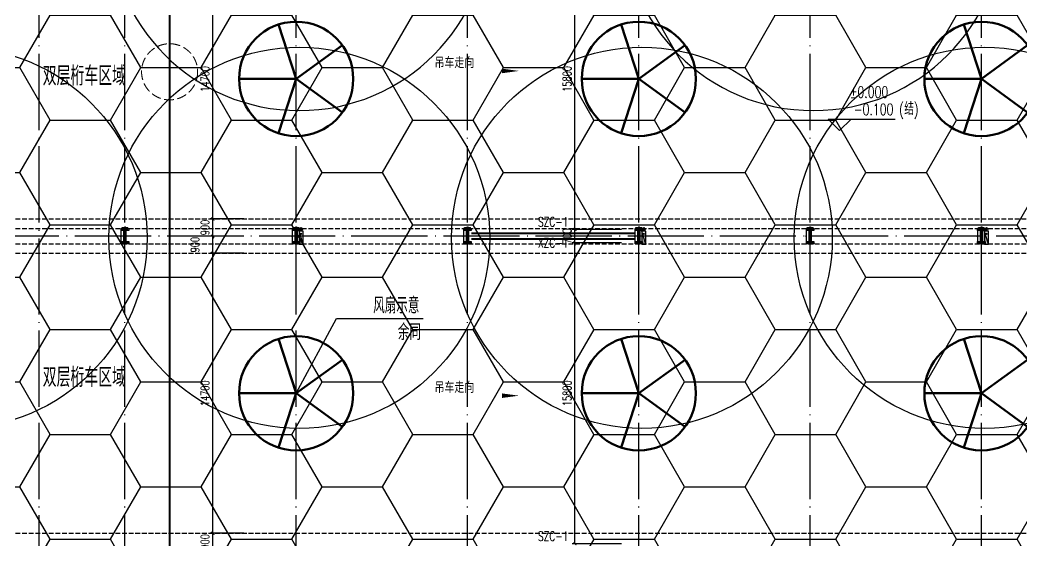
# Model space of a CAD drawing. Extents: x -821772 to -21949, y 506164 to 1049594.
# Drawn here: x -206361 to -153727, y 657070 to 684409 of the extents above; entities that cross this region are included whole.
import ezdxf
from ezdxf.enums import TextEntityAlignment as Align
from ezdxf.xclip import XClip

# ---------------------------------------------------------------- set-up
doc = ezdxf.new("R2010")
doc.units = 0
doc.header["$LTSCALE"] = 1000
doc.header["$MEASUREMENT"] = 0
doc.header["$XCLIPFRAME"] = 2
for name, pattern in [('10平面20250807_t3$0$CENTER', [2, 1.25, -0.25, 0.25, -0.25]), ('10平面20250807_t3$0$DASH', [0.35, 0.25, -0.1]), ('10平面20250807_t3$0$DOTE', [2.42, 2, -0.2, 0.02, -0.2]), ('ACAD_ISO04W100', [30.5, 24, -3, 0.5, -3]), ('DASH', [0.35, 0.25, -0.1])]:
    doc.linetypes.add(name, pattern=pattern)
doc.layers.get('Defpoints').update_dxf_attribs({"color": 210})
for name, color, linetype in [('10平面20250807_t3$0$A-AXIS-DOTE', 8, '10平面20250807_t3$0$DOTE'), ('10平面20250807_t3$0$A-AXIS-DP', 8, 'Continuous'), ('10平面20250807_t3$0$A-HATCH-2', 8, 'Continuous'), ('10平面20250807_t3$0$A-LIN-V', 8, 'Continuous'), ('10平面20250807_t3$0$A-WINDOW', 8, 'Continuous'), ('10平面20250807_t3$0$AS-COLN', 8, 'Continuous'), ('10平面20250807_t3$0$AS-WALL', 8, 'Continuous'), ('10平面20250807_t3$0$DIM_SYMB', 8, 'Continuous'), ('10平面20250807_t3$0$PUB_TEXT', 8, 'Continuous'), ('10平面20250807_t3$0$SB_ZF消火栓', 10, 'Continuous'), ('10平面20250807_t3$0$建-标高', 8, 'Continuous'), ('10平面20250807_t3$0$建-箭头', 8, 'Continuous'), ('PUB_HATCH', 8, 'Continuous')]:
    doc.layers.add(name, color=color, linetype=linetype)
for name, color, linetype, lineweight in [('10平面20250807_t3$0$LG-ZF消防', 1, 'Continuous', 60), ('10平面20250807_t3$0$THIN', 8, 'Continuous', 0), ('10平面20250807_t3$0$柱间支撑', 8, '10平面20250807_t3$0$CENTER', 0), ('s疏散距离', 1, 'ACAD_ISO04W100', 18)]:
    doc.layers.add(name, color=color, linetype=linetype, lineweight=lineweight)
doc.styles.add('10平面20250807_t3$0$_TCH_DIM', font='SIMPLEX', dxfattribs={"bigfont": 'GBCBIG'})
doc.styles.add('10平面20250807_t3$0$_TCH_DIM_T3', font='SIMPLEX', dxfattribs={"width": 0.705882, "bigfont": 'GBCBIG'})
doc.styles.add('10平面20250807_t3$0$A-STANDARD', font='SIMPLEX', dxfattribs={"bigfont": 'GBCBIG'})
doc.styles.add('10平面20250807_t3$0$Standard', font='gbenor.shx', dxfattribs={"bigfont": 'gbcbig.shx'})
doc.styles.add('10平面20250807_t3$0$TSSD_Rein', font='tj-romans1.shx', dxfattribs={"width": 0.7, "bigfont": 'tj-hztxt.shx'})
doc.dimstyles.new('10平面20250807_t3$0$_TCH_ARCH&&10', dxfattribs={"dimtxt": 29.75, "dimasz": 10, "dimexe": 10, "dimexo": 10, "dimgap": 12.625, "dimtad": 1, "dimdec": 0, "dimzin": 0, "dimdsep": 46, "dimtxsty": '10平面20250807_t3$0$_TCH_DIM_T3', "dimblk": '10平面20250807_t3$0$_ArchTick', "dimcen": 0.09, "dimclrt": 7, "dimazin": 2, "dimtfac": 1, "dimtdec": 0, "dimtix": 1, "dimtmove": 2, "dimatfit": 3, "dimfxl": 0, "dimtolj": 1, "dimtzin": 0, "dimarcsym": 0})
doc.dimstyles.new('10平面20250807_t3$0$_TCH_ARCH&&150', dxfattribs={"dimtxt": 446.25, "dimasz": 150, "dimexe": 150, "dimexo": 150, "dimgap": 189.375, "dimtad": 1, "dimdec": 0, "dimzin": 0, "dimdsep": 46, "dimtxsty": '10平面20250807_t3$0$_TCH_DIM_T3', "dimblk": '10平面20250807_t3$0$_ArchTick', "dimcen": 0.09, "dimclrt": 7, "dimazin": 2, "dimtfac": 1, "dimtdec": 0, "dimtix": 1, "dimtmove": 2, "dimatfit": 3, "dimfxl": 0, "dimtolj": 1, "dimtzin": 0, "dimarcsym": 0})

# ---------------------------------------------------------------- blocks, each defined once
blk = doc.blocks.new('10平面20250807_t3$0$dote')
at = {"layer": '10平面20250807_t3$0$A-AXIS-DOTE', "ltscale": 2}
for p, q in [((15382.2, -169748.9), (15382.2, -75950)), ((19882.2, -169748.9), (19882.2, -75950)), ((28882.2, -169748.9), (28882.2, -75950)), ((37882.2, -169748.9), (37882.2, -75950)), ((46882.2, -169748.9), (46882.2, -75950)), ((55882.2, -169748.9), (55882.2, -75950)), ((64882.2, -169748.9), (64882.2, -75950)), ((98696.4, -131750), (-75513.6, -131750))]:
    blk.add_line(p, q, dxfattribs=at)
blk = doc.blocks.new('10平面20250807_t3$0$_ArchTick')
at = {"color": 0, "linetype": 'ByBlock', "const_width": 0.4}
blk.add_lwpolyline([(-0.5, -0.5), (0.5, 0.5)], dxfattribs=at)
blk = doc.blocks.new('*D10488')
at = {"layer": '10平面20250807_t3$0$A-AXIS-DP', "color": 0, "lineweight": -2}
for p, q in [((-195790, 766880), (-195790, 766929)), ((-195790, 766919), (-195490, 766919)), ((-195490, 766880), (-195490, 766929))]:
    blk.add_line(p, q, dxfattribs=at)
at = {"layer": 'Defpoints', "color": 0}
for p in [(-195490, 766919), (-195790, 766870), (-195490, 766870)]:
    blk.add_point(p, dxfattribs=at)
at = {"layer": '10平面20250807_t3$0$A-AXIS-DP', "color": 0, "lineweight": -2, "xscale": 10, "yscale": 10, "zscale": 10, "rotation": 180}
blk.add_blockref('10平面20250807_t3$0$_ArchTick', (-195790, 766919), dxfattribs=at)
at = {"layer": '10平面20250807_t3$0$A-AXIS-DP', "color": 0, "lineweight": -2, "xscale": 10, "yscale": 10, "zscale": 10}
blk.add_blockref('10平面20250807_t3$0$_ArchTick', (-195490, 766919), dxfattribs=at)
at = {"layer": '10平面20250807_t3$0$A-AXIS-DP', "color": 7, "insert": (-195640, 766946), "char_height": 29.8, "attachment_point": 5, "style": '10平面20250807_t3$0$_TCH_DIM_T3'}
blk.add_mtext('\\A1;300', dxfattribs=at)
blk = doc.blocks.new('*D10489')
at = {"layer": '10平面20250807_t3$0$A-AXIS-DP', "color": 0, "lineweight": -2}
for p, q in [((-195800, 766820), (-195841, 766820)), ((-195831, 766120), (-195831, 766820)), ((-195800, 766120), (-195841, 766120))]:
    blk.add_line(p, q, dxfattribs=at)
at = {"layer": 'Defpoints', "color": 0}
for p in [(-195831, 766820), (-195790, 766820), (-195790, 766120)]:
    blk.add_point(p, dxfattribs=at)
at = {"layer": '10平面20250807_t3$0$A-AXIS-DP', "color": 0, "lineweight": -2, "xscale": 10, "yscale": 10, "zscale": 10}
for p, rotation in [((-195831, 766820), 90), ((-195831, 766120), 270)]:
    blk.add_blockref('10平面20250807_t3$0$_ArchTick', p, dxfattribs=dict(at, rotation=rotation))
at = {"layer": '10平面20250807_t3$0$A-AXIS-DP', "color": 7, "insert": (-195859, 766470), "char_height": 29.8, "attachment_point": 5, "rotation": 90, "style": '10平面20250807_t3$0$_TCH_DIM_T3'}
blk.add_mtext('\\A1;700', dxfattribs=at)
blk = doc.blocks.new('*D10525')
at = {"layer": '10平面20250807_t3$0$A-WINDOW', "color": 0, "lineweight": -2}
for p, q in [((-174760, 689220), (-177359, 689220)), ((-177209, 673420), (-177209, 689220)), ((-174760, 673420), (-177359, 673420))]:
    blk.add_line(p, q, dxfattribs=at)
at = {"layer": 'Defpoints', "color": 0}
for p in [(-177209, 689220), (-174610, 689220), (-174610, 673420)]:
    blk.add_point(p, dxfattribs=at)
at = {"layer": '10平面20250807_t3$0$A-WINDOW', "color": 0, "lineweight": -2, "xscale": 150, "yscale": 150, "zscale": 150}
for p, rotation in [((-177209, 689220), 90), ((-177209, 673420), 270)]:
    blk.add_blockref('10平面20250807_t3$0$_ArchTick', p, dxfattribs=dict(at, rotation=rotation))
at = {"layer": '10平面20250807_t3$0$A-WINDOW', "color": 7, "insert": (-177621, 681320), "char_height": 446.2, "attachment_point": 5, "rotation": 90, "style": '10平面20250807_t3$0$_TCH_DIM_T3'}
blk.add_mtext('\\A1;15800', dxfattribs=at)
blk = doc.blocks.new('*D10526')
at = {"layer": '10平面20250807_t3$0$A-WINDOW', "color": 0, "lineweight": -2}
for p, q in [((-174760, 673420), (-177359, 673420)), ((-177209, 673420), (-177209, 673570)), ((-177209, 672720), (-177209, 673420)), ((-174760, 672720), (-177359, 672720)), ((-177209, 672720), (-177209, 672570))]:
    blk.add_line(p, q, dxfattribs=at)
at = {"layer": 'Defpoints', "color": 0}
for p in [(-177209, 673420), (-174610, 673420), (-174610, 672720)]:
    blk.add_point(p, dxfattribs=at)
at = {"layer": '10平面20250807_t3$0$A-WINDOW', "color": 0, "lineweight": -2, "xscale": 150, "yscale": 150, "zscale": 150}
for p, rotation in [((-177209, 673420), 270), ((-177209, 672720), 90)]:
    blk.add_blockref('10平面20250807_t3$0$_ArchTick', p, dxfattribs=dict(at, rotation=rotation))
at = {"layer": '10平面20250807_t3$0$A-WINDOW', "color": 7, "insert": (-177621, 673070), "char_height": 446.2, "attachment_point": 5, "rotation": 90, "style": '10平面20250807_t3$0$_TCH_DIM_T3'}
blk.add_mtext('\\A1;700', dxfattribs=at)
blk = doc.blocks.new('*D10527')
at = {"layer": '10平面20250807_t3$0$A-WINDOW', "color": 0, "lineweight": -2}
for p, q in [((-174760, 672720), (-177359, 672720)), ((-177209, 656920), (-177209, 672720)), ((-174760, 656920), (-177359, 656920))]:
    blk.add_line(p, q, dxfattribs=at)
at = {"layer": 'Defpoints', "color": 0}
for p in [(-177209, 672720), (-174610, 672720), (-174610, 656920)]:
    blk.add_point(p, dxfattribs=at)
at = {"layer": '10平面20250807_t3$0$A-WINDOW', "color": 0, "lineweight": -2, "xscale": 150, "yscale": 150, "zscale": 150}
for p, rotation in [((-177209, 672720), 90), ((-177209, 656920), 270)]:
    blk.add_blockref('10平面20250807_t3$0$_ArchTick', p, dxfattribs=dict(at, rotation=rotation))
at = {"layer": '10平面20250807_t3$0$A-WINDOW', "color": 7, "insert": (-177621, 664820), "char_height": 446.2, "attachment_point": 5, "rotation": 90, "style": '10平面20250807_t3$0$_TCH_DIM_T3'}
blk.add_mtext('\\A1;15800', dxfattribs=at)
blk = doc.blocks.new('*D10537')
at = {"layer": '10平面20250807_t3$0$A-WINDOW', "color": 0, "lineweight": -2}
for p, q in [((-194600, 688670), (-196381, 688670)), ((-196231, 673970), (-196231, 688670)), ((-194600, 673970), (-196381, 673970))]:
    blk.add_line(p, q, dxfattribs=at)
at = {"layer": 'Defpoints', "color": 0}
for p in [(-196231, 688670), (-194450, 688670), (-194450, 673970)]:
    blk.add_point(p, dxfattribs=at)
at = {"layer": '10平面20250807_t3$0$A-WINDOW', "color": 0, "lineweight": -2, "xscale": 150, "yscale": 150, "zscale": 150}
for p, rotation in [((-196231, 688670), 90), ((-196231, 673970), 270)]:
    blk.add_blockref('10平面20250807_t3$0$_ArchTick', p, dxfattribs=dict(at, rotation=rotation))
at = {"layer": '10平面20250807_t3$0$A-WINDOW', "color": 7, "insert": (-196644, 681320), "char_height": 446.2, "attachment_point": 5, "rotation": 90, "style": '10平面20250807_t3$0$_TCH_DIM_T3'}
blk.add_mtext('\\A1;14700', dxfattribs=at)
blk = doc.blocks.new('*D10538')
at = {"layer": '10平面20250807_t3$0$A-WINDOW', "color": 0, "lineweight": -2}
for p, q in [((-194600, 673970), (-196381, 673970)), ((-196231, 673970), (-196231, 674120)), ((-196231, 673070), (-196231, 673970)), ((-194600, 673070), (-196381, 673070)), ((-196231, 673070), (-196231, 672920))]:
    blk.add_line(p, q, dxfattribs=at)
at = {"layer": 'Defpoints', "color": 0}
for p in [(-196231, 673970), (-194450, 673970), (-194450, 673070)]:
    blk.add_point(p, dxfattribs=at)
at = {"layer": '10平面20250807_t3$0$A-WINDOW', "color": 0, "lineweight": -2, "xscale": 150, "yscale": 150, "zscale": 150}
for p, rotation in [((-196231, 673970), 270), ((-196231, 673070), 90)]:
    blk.add_blockref('10平面20250807_t3$0$_ArchTick', p, dxfattribs=dict(at, rotation=rotation))
at = {"layer": '10平面20250807_t3$0$A-WINDOW', "color": 7, "insert": (-196644, 673520), "char_height": 446.2, "attachment_point": 5, "rotation": 90, "style": '10平面20250807_t3$0$_TCH_DIM_T3'}
blk.add_mtext('\\A1;900', dxfattribs=at)
blk = doc.blocks.new('*D10539')
at = {"layer": '10平面20250807_t3$0$A-WINDOW', "color": 0, "lineweight": -2}
for p, q in [((-194600, 673070), (-196381, 673070)), ((-196231, 672170), (-196231, 673070)), ((-194600, 672170), (-196381, 672170))]:
    blk.add_line(p, q, dxfattribs=at)
at = {"layer": 'Defpoints', "color": 0}
for p in [(-196231, 673070), (-194450, 673070), (-194450, 672170)]:
    blk.add_point(p, dxfattribs=at)
at = {"layer": '10平面20250807_t3$0$A-WINDOW', "color": 0, "lineweight": -2, "xscale": 150, "yscale": 150, "zscale": 150}
for p, rotation in [((-196231, 673070), 90), ((-196231, 672170), 270)]:
    blk.add_blockref('10平面20250807_t3$0$_ArchTick', p, dxfattribs=dict(at, rotation=rotation))
at = {"layer": '10平面20250807_t3$0$A-WINDOW', "color": 7, "insert": (-197169, 672620), "char_height": 446.2, "attachment_point": 5, "rotation": 90, "style": '10平面20250807_t3$0$_TCH_DIM_T3'}
blk.add_mtext('\\A1;900', dxfattribs=at)
blk = doc.blocks.new('*D10540')
at = {"layer": '10平面20250807_t3$0$A-WINDOW', "color": 0, "lineweight": -2}
for p, q in [((-194600, 672170), (-196381, 672170)), ((-196231, 657470), (-196231, 672170)), ((-194600, 657470), (-196381, 657470))]:
    blk.add_line(p, q, dxfattribs=at)
at = {"layer": 'Defpoints', "color": 0}
for p in [(-196231, 672170), (-194450, 672170), (-194450, 657470)]:
    blk.add_point(p, dxfattribs=at)
at = {"layer": '10平面20250807_t3$0$A-WINDOW', "color": 0, "lineweight": -2, "xscale": 150, "yscale": 150, "zscale": 150}
for p, rotation in [((-196231, 672170), 90), ((-196231, 657470), 270)]:
    blk.add_blockref('10平面20250807_t3$0$_ArchTick', p, dxfattribs=dict(at, rotation=rotation))
at = {"layer": '10平面20250807_t3$0$A-WINDOW', "color": 7, "insert": (-196644, 664820), "char_height": 446.2, "attachment_point": 5, "rotation": 90, "style": '10平面20250807_t3$0$_TCH_DIM_T3'}
blk.add_mtext('\\A1;14700', dxfattribs=at)
blk = doc.blocks.new('*D10541')
at = {"layer": '10平面20250807_t3$0$A-WINDOW', "color": 0, "lineweight": -2}
for p, q in [((-194600, 657470), (-196381, 657470)), ((-196231, 657470), (-196231, 657620)), ((-196231, 656570), (-196231, 657470)), ((-194600, 656570), (-196381, 656570)), ((-196231, 656570), (-196231, 656420))]:
    blk.add_line(p, q, dxfattribs=at)
at = {"layer": 'Defpoints', "color": 0}
for p in [(-196231, 657470), (-194450, 657470), (-194450, 656570)]:
    blk.add_point(p, dxfattribs=at)
at = {"layer": '10平面20250807_t3$0$A-WINDOW', "color": 0, "lineweight": -2, "xscale": 150, "yscale": 150, "zscale": 150}
for p, rotation in [((-196231, 657470), 270), ((-196231, 656570), 90)]:
    blk.add_blockref('10平面20250807_t3$0$_ArchTick', p, dxfattribs=dict(at, rotation=rotation))
at = {"layer": '10平面20250807_t3$0$A-WINDOW', "color": 7, "insert": (-196644, 657020), "char_height": 446.2, "attachment_point": 5, "rotation": 90, "style": '10平面20250807_t3$0$_TCH_DIM_T3'}
blk.add_mtext('\\A1;900', dxfattribs=at)
blk = doc.blocks.new('10平面20250807_t3$0$w4324324')
at = {"layer": '10平面20250807_t3$0$A-HATCH-2', "lineweight": 60}
for q in [(-1694760, 686605), (-1697614, 684532), (-1691907, 684532), (-1696524, 681178), (-1692997, 681178)]:
    blk.add_line((-1694760, 683605), q, dxfattribs=at)
blk.add_circle((-1694760, 683605), 3000, dxfattribs=at)
blk = doc.blocks.new('10平面20250807_t3$0$ner546')
at = {"layer": '10平面20250807_t3$0$A-LIN-V'}
for p in [(581780, -10744), (598280, -10744), (581780, -28744), (598280, -28744), (581780, -46744), (598280, -46744)]:
    blk.add_blockref('10平面20250807_t3$0$w4324324', p, dxfattribs=at)
blk = doc.blocks.new('10平面20250807_t3$0$23124232432')
at = {"layer": '10平面20250807_t3$0$柱间支撑', "const_width": 100}
for points in [[(-174054, 673220), (-182654, 673220)], [(-174054, 672920), (-182654, 672920)]]:
    blk.add_lwpolyline(points, dxfattribs=at)
at = {"layer": '10平面20250807_t3$0$THIN', "style": '10平面20250807_t3$0$TSSD_Rein', "width": 0.7}
for s, p in [('SZC-1', (-178354, 673420)), ('XZC-1', (-178354, 672316)), ('SZC-1', (-178354, 656920))]:
    blk.add_text(s, height=500, dxfattribs=at).set_placement(p, align=Align.BOTTOM_CENTER)
blk = doc.blocks.new('10平面20250807_t3$0$A$C5D961328')
at = {"layer": '10平面20250807_t3$0$SB_ZF消火栓'}
blk.add_hatch(color=256, dxfattribs=at).paths.add_polyline_path([(0, 40), (700, 40), (700, 240)])
at = {"layer": '10平面20250807_t3$0$A-LIN-V', "ltscale": 500}
blk.add_circle((350, 40), 10001, dxfattribs=at)
at = {"layer": '10平面20250807_t3$0$SB_ZF消火栓'}
for p, q in [((700, 240), (0, 240)), ((0, 240), (0, 40)), ((700, 240), (0, 40)), ((0, 40), (700, 40)), ((700, 240), (700, 40))]:
    blk.add_line(p, q, dxfattribs=at)
at = {"layer": '10平面20250807_t3$0$SB_ZF消火栓', "color": 1}
blk.add_circle((140, 140), 32.5, dxfattribs=at)
blk = doc.blocks.new('10平面20250807_t3$0$43242343')
at = {"layer": '10平面20250807_t3$0$LG-ZF消防', "linetype": 'Continuous'}
for centre in [(-191590, 673430), (-173590, 673430), (-155590, 673430)]:
    blk.add_circle(centre, 50, dxfattribs=at)
blk = doc.blocks.new('10平面20250807_t3$0$234243242332')
at = {"layer": '10平面20250807_t3$0$LG-ZF消防', "linetype": 'Continuous'}
blk.add_blockref('10平面20250807_t3$0$43242343', (0, 0), dxfattribs=at)
at = {"layer": '10平面20250807_t3$0$SB_ZF消火栓', "xscale": -1, "rotation": 270}
for p in [(-191730, 689310), (-164730, 689310)]:
    blk.add_blockref('10平面20250807_t3$0$A$C5D961328', p, dxfattribs=at)
at = {"layer": '10平面20250807_t3$0$SB_ZF消火栓', "rotation": 270}
for p in [(-209730, 673330), (-191730, 673330), (-173730, 673330), (-155730, 673330)]:
    blk.add_blockref('10平面20250807_t3$0$A$C5D961328', p, dxfattribs=at)
blk = doc.blocks.new('10平面20250807_t3$0$nt66')
at = {"layer": '10平面20250807_t3$0$A-HATCH-2'}
blk.add_lwpolyline([(-195840, 766870), (-195440, 766870), (-195440, 766758), (-195586, 766758), (-195586, 766182), (-195440, 766182), (-195440, 766070), (-195840, 766070), (-195840, 766182), (-195694, 766182), (-195694, 766758), (-195840, 766758)], close=True, dxfattribs=at)
at = {"layer": '10平面20250807_t3$0$AS-COLN'}
blk.add_lwpolyline([(-195790, 766820), (-195490, 766820), (-195490, 766808), (-195636, 766808), (-195636, 766132), (-195490, 766132), (-195490, 766120), (-195790, 766120), (-195790, 766132), (-195644, 766132), (-195644, 766808), (-195790, 766808)], close=True, dxfattribs=at)
at = {"layer": '10平面20250807_t3$0$A-AXIS-DP'}
for p1, p2, distance, picture, middle in [((-195790, 766870), (-195490, 766870), 48.8, '*D10488', (-195640, 766946.2)), ((-195790, 766120), (-195790, 766820), 41.2, '*D10489', (-195858.7, 766470))]:
    dim = blk.add_aligned_dim(p1=p1, p2=p2, distance=distance, dimstyle='10平面20250807_t3$0$_TCH_ARCH&&10', dxfattribs=at)
    dim.commit()
    dim.dimension.update_dxf_attribs({"geometry": picture, "text_midpoint": middle})
blk = doc.blocks.new('10平面20250807_t3$0$33333')
for p in [(-5214, -93400), (3786, -93400), (12786, -93400), (21786, -93400), (30786, -93400), (39786, -93400)]:
    blk.add_blockref('10平面20250807_t3$0$nt66', p)
blk = doc.blocks.new('10平面20250807_t3$0$w42343')
at = {"layer": '10平面20250807_t3$0$A-HATCH-2', "linetype": '10平面20250807_t3$0$DASH'}
for p, q in [((-263654.2, 673970), (-128354.2, 673970)), ((-263654.2, 673470), (-128354.2, 673470)), ((-263654.2, 672670), (-128354.2, 672670)), ((-263654.2, 672170), (-128354.2, 672170)), ((-263654.2, 657470), (-128354.2, 657470))]:
    blk.add_line(p, q, dxfattribs=at)
at = {"layer": '10平面20250807_t3$0$A-WINDOW'}
for p1, p2, distance, picture, middle in [((-174610, 673420), (-174610, 689220), 2598.8, '*D10525', (-177621.3, 681320)), ((-194450, 673970), (-194450, 688670), 1781.3, '*D10537', (-196643.7, 681320)), ((-194450, 673070), (-194450, 673970), 1781.3, '*D10538', (-196643.7, 673520)), ((-174610, 672720), (-174610, 673420), 2598.8, '*D10526', (-177621.3, 673070)), ((-174610, 656920), (-174610, 672720), 2598.8, '*D10527', (-177621.3, 664820)), ((-194450, 657470), (-194450, 672170), 1781.3, '*D10540', (-196643.7, 664820)), ((-194450, 656570), (-194450, 657470), 1781.3, '*D10541', (-196643.7, 657020))]:
    dim = blk.add_aligned_dim(p1=p1, p2=p2, distance=distance, dimstyle='10平面20250807_t3$0$_TCH_ARCH&&150', dxfattribs=at)
    dim.commit()
    dim.dimension.update_dxf_attribs({"geometry": picture, "text_midpoint": middle})
dim = blk.add_linear_dim(base=(-196231.2, 673070), p1=(-194450, 672170), p2=(-194450, 673070), angle=90, dimstyle='10平面20250807_t3$0$_TCH_ARCH&&150', dxfattribs=at)
dim.commit()
dim.dimension.update_dxf_attribs({"geometry": '*D10539', "text_midpoint": (-197168.7, 672620), "dimtype": 129})
blk = doc.blocks.new('10平面20250807_t3')
at = {"layer": '10平面20250807_t3$0$DIM_SYMB'}
for p, q in [((-191854.2, 664820), (-189734.2, 668750)), ((-189734.2, 668750), (-185184.2, 668750))]:
    blk.add_line(p, q, dxfattribs=at)
at = {"layer": '10平面20250807_t3$0$DIM_SYMB', "const_width": 100}
blk.add_lwpolyline([(-191877.9, 664776, 1), (-191830.4, 664864, 1)], format="xyb", close=True, dxfattribs=at)
at = {"layer": '10平面20250807_t3$0$建-标高'}
for p, q in [((-163306.4, 678610), (-163906.4, 679210)), ((-163906.4, 679210), (-160386.4, 679210)), ((-163306.4, 678610), (-162706.4, 679210))]:
    blk.add_line(p, q, dxfattribs=at)
at = {"layer": '10平面20250807_t3$0$建-箭头'}
for points in [[(-187046.4, 681738.9, 0, 0, 0), (-180146.4, 681738.9, 0, 240, 0), (-181046.4, 681738.9, 0, 0, 0)], [(-187046.4, 664693.9, 0, 0, 0), (-180146.4, 664693.9, 0, 240, 0), (-181046.4, 664693.9, 0, 0, 0)]]:
    blk.add_lwpolyline(points, format="xyseb", dxfattribs=at)
at = {"layer": '10平面20250807_t3$0$A-LIN-V', "rotation": 90.00000000000001}
blk.add_blockref('10平面20250807_t3$0$ner546', (481006.5, 1777800), dxfattribs=at)
at = {"layer": '10平面20250807_t3$0$A-WINDOW'}
for name in ['10平面20250807_t3$0$33333', '10平面20250807_t3$0$w42343']:
    blk.add_blockref(name, (0, 0), dxfattribs=at)
at = {"layer": '10平面20250807_t3$0$AS-WALL'}
blk.add_blockref('10平面20250807_t3$0$dote', (-220736.4, 804820), dxfattribs=at)
at = {"layer": '10平面20250807_t3$0$SB_ZF消火栓', "linetype": 'Continuous'}
blk.add_blockref('10平面20250807_t3$0$234243242332', (0, 0), dxfattribs=at)
at = {"layer": '10平面20250807_t3$0$柱间支撑'}
blk.add_blockref('10平面20250807_t3$0$23124232432', (0, 0), dxfattribs=at)
at = {"layer": '10平面20250807_t3$0$PUB_TEXT'}
for s, height, style, p in [('吊车走向', 578.72, '10平面20250807_t3$0$A-STANDARD', (-184584, 681885.8)), ('双层桁车区域', 1012.77, '10平面20250807_t3$0$Standard', (-205169.3, 680973.1)), ('结', 675.2, '10平面20250807_t3$0$A-STANDARD', (-159906.4, 679420)), ('风扇示意', 843.97, '10平面20250807_t3$0$_TCH_DIM', (-187811, 669012.5)), ('余同', 843.97, '10平面20250807_t3$0$_TCH_DIM', (-186517.2, 667612.5)), ('双层桁车区域', 1012.77, '10平面20250807_t3$0$Standard', (-205169.3, 665153.1)), ('吊车走向', 578.72, '10平面20250807_t3$0$A-STANDARD', (-184584, 664840.8))]:
    blk.add_text(s, height=height, dxfattribs=dict(at, style=style)).set_placement(p)
at = {"layer": '10平面20250807_t3$0$PUB_TEXT', "style": '10平面20250807_t3$0$A-STANDARD', "width": 0.705882}
for s, p in [('%%P0.000', (-162766.4, 680330)), ('(', (-160186.4, 679420)), (')', (-159414.9, 679420)), ('-0.100', (-162566.4, 679420))]:
    blk.add_text(s, height=595, dxfattribs=at).set_placement(p)

msp = doc.modelspace()

# ---------------------------------------------------------------- block references
at = {"ltscale": 100}
ref = msp.add_blockref('10平面20250807_t3', (0, 0), dxfattribs=at)
XClip(ref).set_block_clipping_path([(-386212.6353242097, 506163.79756496), (-21948.7593967821, 884998.2285294847)])

# ---------------------------------------------------------------- next in the draw order: hatches: boundary and pattern name
at = {"layer": 'PUB_HATCH', "ltscale": 5000}
h = msp.add_hatch(dxfattribs=at)
h.set_pattern_fill('HONEY', color=8, scale=2000)
h.set_pattern_definition([(0, (0, 0), (4762.5, 2749.63), [3175, -6350]), (120, (0, 0), (-4762.499, 2749.631), [3175, -6350]), (60, (0, 0), (0.0006, 5499.261), [-6350, 3175])])
h.paths.add_polyline_path([(-198854.2, 639470), (-198854.2, 639970), (-200254.2, 639970), (-200254.2, 639470), (-252854.2, 639470), (-252854.2, 639970), (-254254.2, 639970), (-254254.2, 639470), (-286054.2, 639470), (-286054.2, 657033.3), (-264595.3, 723170), (-254254.2, 723170), (-254254.2, 722670), (-252854.2, 722670), (-252854.2, 723170), (-200254.2, 723170), (-200254.2, 722670), (-198854.2, 722670), (-198854.2, 723170), (-146254.2, 723170), (-146254.2, 722670), (-144854.2, 722670), (-144854.2, 723170), (-128054.2, 723170), (-128054.2, 639470), (-144854.2, 639470), (-144854.2, 639970), (-146254.2, 639970), (-146254.2, 639470)])

# ---------------------------------------------------------------- next in the draw order: linework, layer by layer
at = {"layer": 's疏散距离', "linetype": 'DASH', "ltscale": 2, "const_width": 100}
msp.add_lwpolyline([(-198503.6, 639470), (-198503.6, 723170)], dxfattribs=at)
at = {"layer": 's疏散距离', "linetype": 'DASH', "ltscale": 2}
msp.add_circle((-198503.6, 681693.3), 1473.1, dxfattribs=at)

doc.saveas('drawing.dxf')
